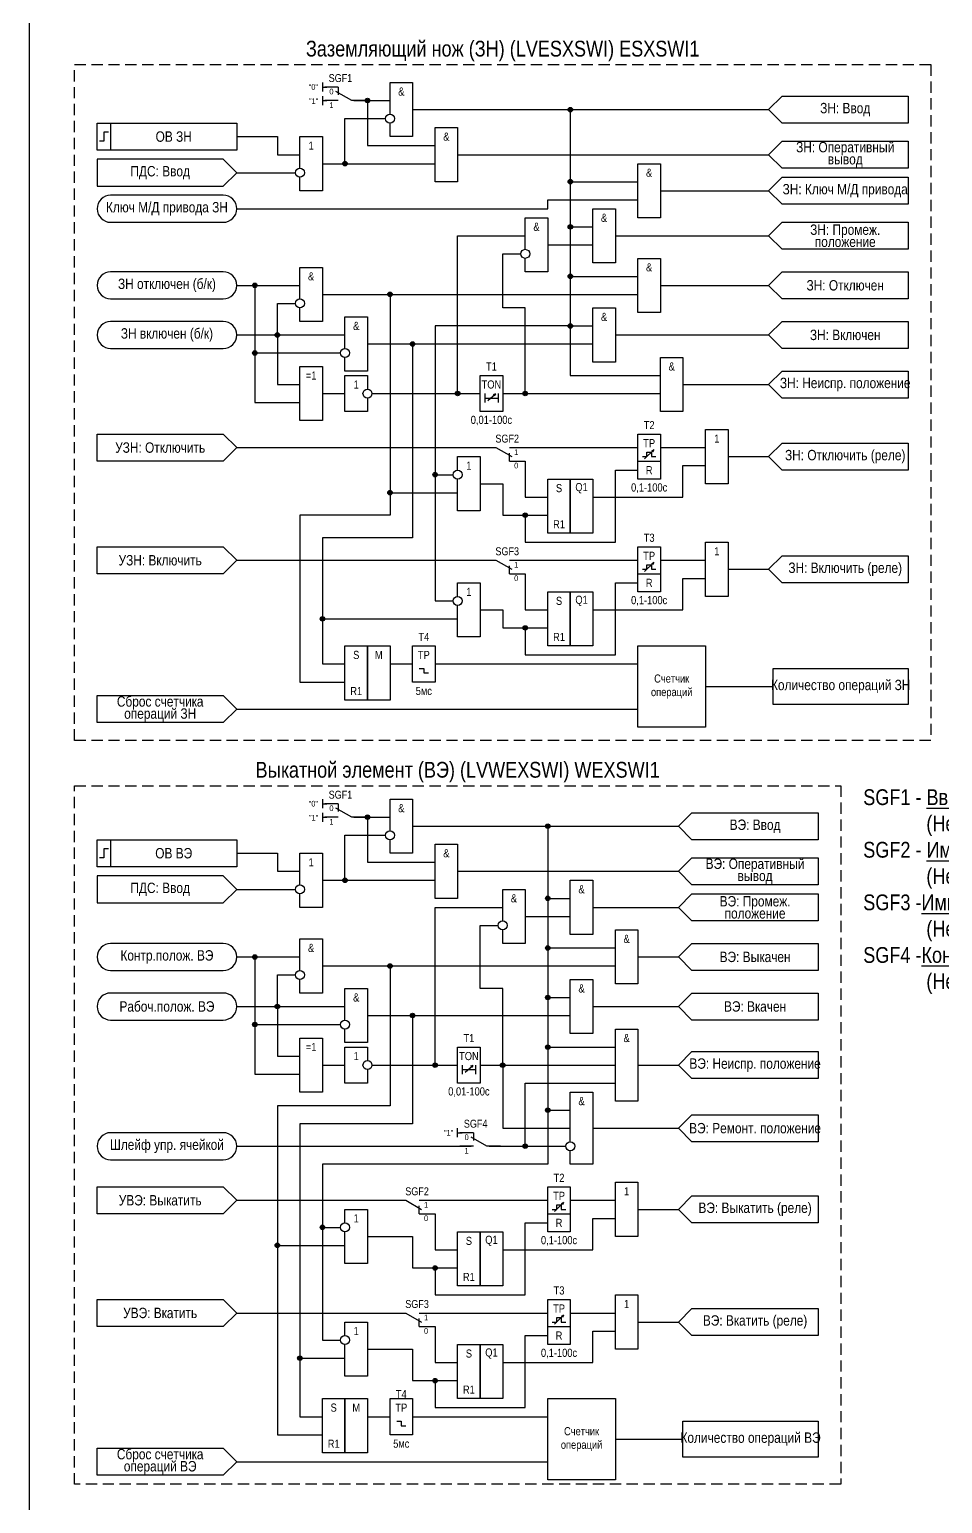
# Model space of a CAD drawing. Header units: millimetres. Extents: x -3652 to 418, y -8 to 1224.
# Drawn here: x -1610 to -1407.4, y 530.7 to 857.8 of the extents above; entities that cross this region are included whole.
import ezdxf
from ezdxf.enums import TextEntityAlignment as Align

# ---------------------------------------------------------------- set-up
doc = ezdxf.new("R2010")
doc.units = ezdxf.units.MM
doc.linetypes.add('штриховая2', pattern=[0.375, 0.25, -0.125])
doc.layers.add('TEXT', color=7, linetype='Continuous', lineweight=25)
doc.layers.add('Основная', color=7, linetype='Continuous')
doc.styles.add('2.5_Gost_RD', font='ARIALN.TTF', dxfattribs={"height": 2.5})
doc.styles.add('3.5_Gost_RD', font='ARIALN.TTF', dxfattribs={"height": 3.5})
doc.styles.add('Вывод', font='ARIALN.TTF', dxfattribs={"height": 2.5})
doc.styles.add('Компонент', font='ARIALN.TTF', dxfattribs={"height": 3.5})

# ---------------------------------------------------------------- blocks, each defined once
blk = doc.blocks.new('Точка')
at = {"ltscale": 100}
h = blk.add_hatch(color=256, dxfattribs=at)
h.dxf.hatch_style = 1
edge = h.paths.add_edge_path()
edge.add_arc((0, 0), 0.5, 0, 360)
blk.add_circle((0, 0), 0.5, dxfattribs=at)
blk = doc.blocks.new('*U78')
at = {"layer": 'Основная', "color": 0}
blk.add_line((0, 0), (7, 4), dxfattribs=at)
at = {"layer": 'Основная', "ltscale": 0.35}
blk.add_line((6, 6), (6, 2.5), dxfattribs=at)
blk = doc.blocks.new('*U80')
at = {"layer": 'Основная', "color": 0}
for p, q in [((-3, 6), (-9, 6)), ((-3, 0), (-9, 0)), ((9, 0), (3, 0))]:
    blk.add_line(p, q, dxfattribs=at)
at = {"layer": 'Основная', "ltscale": 0.25, "xscale": -1}
blk.add_blockref('*U78', (3, 0), dxfattribs=at)
at = {"layer": 'Основная'}
for tag, height, style, p in [('В1', 2.5, 'Вывод', (-14, 6)), ('ОУ', 3.5, 'Компонент', (-2, 10)), ('В2', 2.5, 'Вывод', (-6, 4)), ('В3', 2.5, 'Вывод', (-6, -2))]:
    blk.add_attdef(tag, text='', height=height, dxfattribs=dict(at, style=style)).set_placement(p, align=Align.MIDDLE_CENTER)
blk = doc.blocks.new('*U90')
at = {"layer": 'Основная', "color": 0}
for p, q in [((-9, 0), (-3, 0)), ((3, 6), (9, 6)), ((3, 0), (9, 0))]:
    blk.add_line(p, q, dxfattribs=at)
at = {"layer": 'Основная', "ltscale": 0.25}
blk.add_blockref('*U78', (-3, 0), dxfattribs=at)
at = {"layer": 'Основная'}
for tag, height, style, p in [('В2', 2.5, 'Вывод', (6, 8)), ('В1', 2.5, 'Вывод', (14, 6)), ('В3', 2.5, 'Вывод', (6, 2)), ('ОУ', 3.5, 'Компонент', (2, -4))]:
    blk.add_attdef(tag, text='', height=height, dxfattribs=dict(at, style=style)).set_placement(p, align=Align.MIDDLE_CENTER)

msp = doc.modelspace()

# ---------------------------------------------------------------- linework, layer by layer
at = {"ltscale": 100}
for p, q in [((-1545, 846), (-1545, 844)), ((-1545, 845), (-1544, 845)), ((-1545, 843), (-1545, 841)), ((-1545, 842), (-1544, 842)), ((-1505, 777), (-1505, 777)), ((-1473.5, 762.5), (-1471.5, 764.5)), ((-1471.5, 764.5), (-1472.01, 764.25)), ((-1471.5, 764.5), (-1471.74, 764.02)), ((-1473.5, 737.5), (-1471.5, 739.5)), ((-1471.5, 739.5), (-1472.01, 739.25)), ((-1471.5, 739.5), (-1471.74, 739.02)), ((-1545, 687), (-1545, 685)), ((-1545, 686), (-1544, 686)), ((-1545, 684), (-1545, 682)), ((-1545, 683), (-1544, 683)), ((-1520, 673), (-1520, 673)), ((-1510, 628), (-1510, 628)), ((-1515, 612), (-1515, 614)), ((-1515, 613), (-1514, 613)), ((-1493.5, 595.5), (-1491.5, 597.5)), ((-1491.5, 597.5), (-1492.01, 597.25)), ((-1491.5, 597.5), (-1491.74, 597.02)), ((-1493.5, 570.5), (-1491.5, 572.5)), ((-1491.5, 572.5), (-1492.01, 572.25)), ((-1491.5, 572.5), (-1491.74, 572.02))]:
    msp.add_line(p, q, dxfattribs=at)
at = {"color": 7, "ltscale": 100}
for p, q in [((-1508.3, 775.46), (-1506.63, 776.95)), ((-1506.63, 776.95), (-1507.15, 776.73)), ((-1506.63, 776.95), (-1506.89, 776.48)), ((-1513.3, 626.46), (-1511.63, 627.95)), ((-1511.63, 627.95), (-1512.15, 627.73)), ((-1511.63, 627.95), (-1511.89, 627.48))]:
    msp.add_line(p, q, dxfattribs=at)
at = {"color": 6, "ltscale": 100}
for p, q in [((-1522.5, 715), (-1521.5, 715)), ((-1527.5, 548), (-1526.5, 548))]:
    msp.add_line(p, q, dxfattribs=at)
at = {"color": 2, "ltscale": 100}
msp.add_lwpolyline([(-1610, 1085), (-1260, 1085), (-1260, 0), (-1610, 0)], close=True, dxfattribs=at)
at = {"linetype": 'штриховая2', "ltscale": 10}
for points in [[(-1410, 700), (-1600, 700), (-1600, 850), (-1410, 850)], [(-1430, 535), (-1600, 535), (-1600, 690), (-1430, 690)]]:
    msp.add_lwpolyline(points, close=True, dxfattribs=at)
at = {"ltscale": 100}
for points in [[(-1530, 839), (-1530, 846), (-1525, 846), (-1525, 834), (-1530, 834), (-1530, 837)], [(-1538, 842), (-1530, 842)], [(-1538, 842), (-1535, 842), (-1535, 832), (-1520, 832)], [(-1446, 840), (-1443, 843), (-1415, 843), (-1415, 837), (-1443, 837), (-1446, 840)], [(-1545, 828), (-1540, 828), (-1540, 838), (-1531, 838)], [(-1525, 840), (-1446, 840)], [(-1525, 840), (-1490, 840), (-1490, 814), (-1485, 814)], [(-1525, 840), (-1490, 840), (-1490, 803), (-1475, 803)], [(-1525, 840), (-1490, 840), (-1490, 792), (-1485, 792)], [(-1525, 840), (-1490, 840), (-1490, 781), (-1470, 781)], [(-1525, 840), (-1490, 840), (-1490, 792), (-1520, 792), (-1520, 731), (-1516, 731)], [(-1525, 840), (-1490, 840), (-1490, 792), (-1520, 792), (-1520, 759), (-1516, 759)], [(-1525, 840), (-1490, 840), (-1490, 824), (-1475, 824)], [(-1564, 834), (-1555, 834), (-1555, 830), (-1550, 830)], [(-1550, 827), (-1550, 834), (-1545, 834), (-1545, 822), (-1550, 822), (-1550, 825)], [(-1446, 830), (-1443, 833), (-1415, 833), (-1415, 827), (-1443, 827), (-1446, 830)], [(-1545, 828), (-1520, 828)], [(-1515, 830), (-1446, 830)], [(-1564, 826), (-1551, 826)], [(-1446, 822), (-1443, 825), (-1415, 825), (-1415, 819), (-1443, 819), (-1446, 822)], [(-1470, 822), (-1446, 822)], [(-1564, 818), (-1495, 818), (-1495, 820), (-1475, 820)], [(-1500, 809), (-1500, 816), (-1495, 816), (-1495, 804), (-1500, 804), (-1500, 807)], [(-1446, 812), (-1443, 815), (-1415, 815), (-1415, 809), (-1443, 809), (-1446, 812)], [(-1534, 777), (-1515, 777), (-1515, 812), (-1500, 812)], [(-1480, 812), (-1446, 812)], [(-1505, 777), (-1500, 777), (-1500, 796), (-1505, 796), (-1505, 808), (-1501, 808)], [(-1495, 810), (-1485, 810)], [(-1550, 798), (-1550, 805), (-1545, 805), (-1545, 793), (-1550, 793), (-1550, 796)], [(-1446, 801), (-1443, 804), (-1415, 804), (-1415, 798), (-1443, 798), (-1446, 801)], [(-1564, 801), (-1550, 801)], [(-1564, 801), (-1560, 801), (-1560, 786), (-1541, 786)], [(-1564, 801), (-1560, 801), (-1560, 775), (-1550, 775)], [(-1545, 799), (-1475, 799)], [(-1545, 799), (-1530, 799), (-1530, 755), (-1515, 755), (-1515, 755)], [(-1470, 801), (-1446, 801)], [(-1564, 790), (-1555, 790), (-1555, 797), (-1551, 797)], [(-1540, 787), (-1540, 794), (-1535, 794), (-1535, 782), (-1540, 782), (-1540, 785)], [(-1446, 790), (-1443, 793), (-1415, 793), (-1415, 787), (-1443, 787), (-1446, 790)], [(-1564, 790), (-1540, 790)], [(-1564, 790), (-1555, 790), (-1555, 779), (-1550, 779)], [(-1480, 790), (-1446, 790)], [(-1535, 788), (-1525, 788), (-1525, 745), (-1545, 745), (-1545, 727), (-1515, 727)], [(-1535, 788), (-1485, 788)], [(-1446, 779), (-1443, 782), (-1415, 782), (-1415, 776), (-1443, 776), (-1446, 779)], [(-1535, 776), (-1535, 773), (-1540, 773), (-1540, 781), (-1535, 781), (-1535, 778)], [(-1465, 779), (-1446, 779)], [(-1545, 777), (-1540, 777)], [(-1534, 777), (-1510, 777)], [(-1509, 777), (-1509, 775)], [(-1509, 776), (-1506, 776)], [(-1506, 777), (-1506, 775)], [(-1505, 777), (-1470, 777)], [(-1446, 763), (-1443, 766), (-1415, 766), (-1415, 760), (-1443, 760), (-1446, 763)], [(-1564, 765), (-1507, 765)], [(-1515, 760), (-1515, 763), (-1510, 763), (-1510, 751), (-1515, 751), (-1515, 758)], [(-1503, 765), (-1475, 765)], [(-1474, 763), (-1473, 763), (-1473, 764), (-1472, 764), (-1472, 763), (-1471, 763)], [(-1470, 765), (-1460, 765)], [(-1455, 763), (-1446, 763)], [(-1510, 757), (-1505, 757), (-1505, 750), (-1500, 750), (-1500, 744), (-1480, 744), (-1480, 760), (-1475, 760)], [(-1503, 762), (-1500, 762), (-1500, 754), (-1495, 754)], [(-1485, 754), (-1465, 754), (-1465, 761), (-1460, 761)], [(-1510, 757), (-1505, 757), (-1505, 750), (-1495, 750)], [(-1564, 740), (-1507, 740)], [(-1503, 740), (-1475, 740)], [(-1470, 740), (-1460, 740)], [(-1446, 738), (-1443, 741), (-1415, 741), (-1415, 735), (-1443, 735), (-1446, 738)], [(-1503, 737), (-1500, 737), (-1500, 729), (-1495, 729)], [(-1485, 729), (-1465, 729), (-1465, 736), (-1460, 736)], [(-1474, 738), (-1473, 738), (-1473, 739), (-1472, 739), (-1472, 738), (-1471, 738)], [(-1455, 738), (-1446, 738)], [(-1515, 732), (-1515, 735), (-1510, 735), (-1510, 723), (-1515, 723), (-1515, 730)], [(-1510, 729), (-1505, 729), (-1505, 725), (-1500, 725), (-1500, 719), (-1480, 719), (-1480, 735), (-1475, 735)], [(-1510, 729), (-1505, 729), (-1505, 725), (-1495, 725)], [(-1530, 680), (-1530, 687), (-1525, 687), (-1525, 675), (-1530, 675), (-1530, 678)], [(-1466, 681), (-1463, 684), (-1435, 684), (-1435, 678), (-1463, 678), (-1466, 681)], [(-1525, 681), (-1495, 681), (-1495, 606), (-1545, 606), (-1545, 592), (-1541, 592)], [(-1525, 681), (-1495, 681), (-1495, 606), (-1545, 606), (-1545, 567), (-1541, 567)], [(-1538, 683), (-1530, 683)], [(-1538, 683), (-1535, 683), (-1535, 673), (-1520, 673)], [(-1525, 681), (-1466, 681)], [(-1525, 681), (-1495, 681), (-1495, 665), (-1490, 665)], [(-1525, 681), (-1495, 681), (-1495, 654), (-1480, 654)], [(-1525, 681), (-1495, 681), (-1495, 643), (-1490, 643)], [(-1525, 681), (-1495, 681), (-1495, 632), (-1480, 632)], [(-1525, 681), (-1495, 681), (-1495, 618), (-1490, 618)], [(-1545, 669), (-1540, 669), (-1540, 679), (-1531, 679)], [(-1564, 675), (-1555, 675), (-1555, 671), (-1550, 671)], [(-1550, 668), (-1550, 675), (-1545, 675), (-1545, 663), (-1550, 663), (-1550, 666)], [(-1466, 671), (-1463, 674), (-1435, 674), (-1435, 668), (-1463, 668), (-1466, 671)], [(-1515, 671), (-1466, 671)], [(-1545, 669), (-1520, 669)], [(-1564, 667), (-1551, 667)], [(-1505, 660), (-1505, 667), (-1500, 667), (-1500, 655), (-1505, 655), (-1505, 658)], [(-1466, 663), (-1463, 666), (-1435, 666), (-1435, 660), (-1463, 660), (-1466, 663)], [(-1534, 628), (-1520, 628), (-1520, 663), (-1505, 663)], [(-1500, 661), (-1490, 661)], [(-1485, 663), (-1466, 663)], [(-1510, 628), (-1505, 628), (-1505, 645), (-1510, 645), (-1510, 659), (-1506, 659)], [(-1550, 649), (-1550, 656), (-1545, 656), (-1545, 644), (-1550, 644), (-1550, 647)], [(-1466, 652), (-1463, 655), (-1435, 655), (-1435, 649), (-1463, 649), (-1466, 652)], [(-1564, 652), (-1550, 652)], [(-1564, 652), (-1560, 652), (-1560, 637), (-1541, 637)], [(-1564, 652), (-1560, 652), (-1560, 626), (-1550, 626)], [(-1475, 652), (-1466, 652)], [(-1564, 641), (-1555, 641), (-1555, 648), (-1551, 648)], [(-1545, 650), (-1530, 650), (-1530, 619), (-1555, 619), (-1555, 588), (-1540, 588), (-1540, 588)], [(-1545, 650), (-1480, 650)], [(-1540, 638), (-1540, 645), (-1535, 645), (-1535, 633), (-1540, 633), (-1540, 636)], [(-1466, 641), (-1463, 644), (-1435, 644), (-1435, 638), (-1463, 638), (-1466, 641)], [(-1564, 641), (-1540, 641)], [(-1564, 641), (-1555, 641), (-1555, 630), (-1550, 630)], [(-1535, 639), (-1525, 639), (-1525, 615), (-1550, 615), (-1550, 563), (-1540, 563)], [(-1535, 639), (-1490, 639)], [(-1485, 641), (-1466, 641)], [(-1480, 623), (-1480, 636), (-1475, 636), (-1475, 620), (-1480, 620), (-1480, 623)], [(-1535, 627), (-1535, 624), (-1540, 624), (-1540, 632), (-1535, 632), (-1535, 629)], [(-1545, 628), (-1540, 628)], [(-1534, 628), (-1515, 628)], [(-1514, 628), (-1514, 626)], [(-1511, 628), (-1511, 626)], [(-1510, 628), (-1480, 628)], [(-1510, 628), (-1505, 628), (-1505, 614), (-1490, 614)], [(-1475, 628), (-1466, 628)], [(-1466, 628), (-1463, 631), (-1435, 631), (-1435, 625), (-1463, 625), (-1466, 628)], [(-1514, 627), (-1511, 627)], [(-1508, 610), (-1500, 610), (-1500, 624), (-1480, 624)], [(-1490, 611), (-1490, 622), (-1485, 622), (-1485, 606), (-1490, 606), (-1490, 609)], [(-1466, 614), (-1463, 617), (-1435, 617), (-1435, 611), (-1463, 611), (-1466, 614)], [(-1485, 614), (-1466, 614)], [(-1564, 610), (-1512, 610)], [(-1508, 610), (-1491, 610)], [(-1466, 596), (-1463, 599), (-1435, 599), (-1435, 593), (-1463, 593), (-1466, 596)], [(-1564, 598), (-1527, 598)], [(-1540, 593), (-1540, 596), (-1535, 596), (-1535, 584), (-1540, 584), (-1540, 591)], [(-1523, 598), (-1495, 598)], [(-1494, 596), (-1493, 596), (-1493, 597), (-1492, 597), (-1492, 596), (-1491, 596)], [(-1490, 598), (-1480, 598)], [(-1475, 596), (-1466, 596)], [(-1535, 590), (-1525, 590), (-1525, 583), (-1520, 583), (-1520, 577), (-1500, 577), (-1500, 593), (-1495, 593)], [(-1523, 595), (-1520, 595), (-1520, 587), (-1515, 587)], [(-1505, 587), (-1485, 587), (-1485, 594), (-1480, 594)], [(-1535, 590), (-1525, 590), (-1525, 583), (-1515, 583)], [(-1564, 573), (-1527, 573)], [(-1523, 573), (-1495, 573)], [(-1490, 573), (-1480, 573)], [(-1466, 571), (-1463, 574), (-1435, 574), (-1435, 568), (-1463, 568), (-1466, 571)], [(-1540, 568), (-1540, 571), (-1535, 571), (-1535, 559), (-1540, 559), (-1540, 566)], [(-1523, 570), (-1520, 570), (-1520, 562), (-1515, 562)], [(-1494, 571), (-1493, 571), (-1493, 572), (-1492, 572), (-1492, 571), (-1491, 571)], [(-1475, 571), (-1466, 571)], [(-1535, 565), (-1525, 565), (-1525, 558), (-1520, 558), (-1520, 552), (-1500, 552), (-1500, 568), (-1495, 568)], [(-1505, 562), (-1485, 562), (-1485, 569), (-1480, 569)], [(-1535, 565), (-1525, 565), (-1525, 558), (-1515, 558)]]:
    msp.add_lwpolyline(points, dxfattribs=at)
for points in [[(-1595, 837), (-1592, 837), (-1592, 831), (-1595, 831)], [(-1595, 837), (-1564, 837), (-1564, 831), (-1595, 831)], [(-1520, 836), (-1515, 836), (-1515, 824), (-1520, 824)], [(-1595, 829), (-1595, 823), (-1567, 823), (-1564, 826), (-1567, 829)], [(-1475, 828), (-1470, 828), (-1470, 816), (-1475, 816)], [(-1485, 818), (-1480, 818), (-1480, 806), (-1485, 806)], [(-1475, 807), (-1470, 807), (-1470, 795), (-1475, 795)], [(-1485, 796), (-1480, 796), (-1480, 784), (-1485, 784)], [(-1470, 785), (-1465, 785), (-1465, 773), (-1470, 773)], [(-1550, 783), (-1545, 783), (-1545, 771), (-1550, 771)], [(-1510, 781), (-1505, 781), (-1505, 773), (-1510, 773)], [(-1460, 769), (-1455, 769), (-1455, 757), (-1460, 757)], [(-1595, 768), (-1567, 768), (-1564, 765), (-1567, 762), (-1595, 762)], [(-1475, 768), (-1470, 768), (-1470, 758), (-1475, 758)], [(-1475, 762), (-1470, 762), (-1470, 758), (-1475, 758)], [(-1495, 758), (-1490, 758), (-1490, 746), (-1495, 746)], [(-1490, 758), (-1485, 758), (-1485, 746), (-1490, 746)], [(-1595, 743), (-1567, 743), (-1564, 740), (-1567, 737), (-1595, 737)], [(-1475, 743), (-1470, 743), (-1470, 733), (-1475, 733)], [(-1460, 744), (-1455, 744), (-1455, 732), (-1460, 732)], [(-1475, 737), (-1470, 737), (-1470, 733), (-1475, 733)], [(-1495, 733), (-1490, 733), (-1490, 721), (-1495, 721)], [(-1490, 733), (-1485, 733), (-1485, 721), (-1490, 721)], [(-1595, 678), (-1592, 678), (-1592, 672), (-1595, 672)], [(-1595, 678), (-1564, 678), (-1564, 672), (-1595, 672)], [(-1520, 677), (-1515, 677), (-1515, 665), (-1520, 665)], [(-1595, 670), (-1595, 664), (-1567, 664), (-1564, 667), (-1567, 670)], [(-1490, 669), (-1485, 669), (-1485, 657), (-1490, 657)], [(-1480, 658), (-1475, 658), (-1475, 646), (-1480, 646)], [(-1490, 647), (-1485, 647), (-1485, 635), (-1490, 635)], [(-1550, 634), (-1545, 634), (-1545, 622), (-1550, 622)], [(-1515, 632), (-1510, 632), (-1510, 624), (-1515, 624)], [(-1480, 602), (-1475, 602), (-1475, 590), (-1480, 590)], [(-1595, 601), (-1567, 601), (-1564, 598), (-1567, 595), (-1595, 595)], [(-1495, 601), (-1490, 601), (-1490, 591), (-1495, 591)], [(-1495, 595), (-1490, 595), (-1490, 591), (-1495, 591)], [(-1515, 591), (-1510, 591), (-1510, 579), (-1515, 579)], [(-1510, 591), (-1505, 591), (-1505, 579), (-1510, 579)], [(-1595, 576), (-1567, 576), (-1564, 573), (-1567, 570), (-1595, 570)], [(-1495, 576), (-1490, 576), (-1490, 566), (-1495, 566)], [(-1480, 577), (-1475, 577), (-1475, 565), (-1480, 565)], [(-1495, 570), (-1490, 570), (-1490, 566), (-1495, 566)], [(-1515, 566), (-1510, 566), (-1510, 554), (-1515, 554)], [(-1510, 566), (-1505, 566), (-1505, 554), (-1510, 554)]]:
    msp.add_lwpolyline(points, close=True, dxfattribs=at)
at = {"lineweight": 30, "ltscale": 100}
for points in [[(-1592.5, 835), (-1593.5, 835), (-1593.5, 833), (-1594.5, 833)], [(-1592.5, 676), (-1593.5, 676), (-1593.5, 674), (-1594.5, 674)]]:
    msp.add_lwpolyline(points, dxfattribs=at)
at = {"ltscale": 100}
for points in [[(-1592, 815), (-1567, 815, 1), (-1567, 821), (-1592, 821, 1)], [(-1592, 798), (-1567, 798, 1), (-1567, 804), (-1592, 804, 1)], [(-1592, 787), (-1567, 787, 1), (-1567, 793), (-1592, 793, 1)], [(-1592, 649), (-1567, 649, 1), (-1567, 655), (-1592, 655, 1)], [(-1592, 638), (-1567, 638, 1), (-1567, 644), (-1592, 644, 1)], [(-1592, 607), (-1567, 607, 1), (-1567, 613), (-1592, 613, 1)]]:
    msp.add_lwpolyline(points, format="xyb", close=True, dxfattribs=at)
at = {"color": 6, "ltscale": 100}
for points in [[(-1545, 799), (-1530, 799), (-1530, 750), (-1550, 750), (-1550, 713), (-1540, 713)], [(-1535, 788), (-1525, 788), (-1525, 745), (-1545, 745), (-1545, 717), (-1540, 717)], [(-1530, 717), (-1525, 717)], [(-1520, 717), (-1475, 717)], [(-1523.5, 716), (-1522.5, 716)], [(-1522.5, 716), (-1522.5, 715)], [(-1460, 712), (-1445, 712)], [(-1564, 707), (-1475, 707)], [(-1545, 650), (-1530, 650), (-1530, 619), (-1555, 619), (-1555, 546), (-1545, 546)], [(-1535, 639), (-1525, 639), (-1525, 615), (-1550, 615), (-1550, 550), (-1545, 550)], [(-1535, 550), (-1530, 550)], [(-1525, 550), (-1495, 550)], [(-1528.5, 549), (-1527.5, 549)], [(-1527.5, 549), (-1527.5, 548)], [(-1480, 545), (-1465, 545)], [(-1564, 540), (-1495, 540)]]:
    msp.add_lwpolyline(points, dxfattribs=at)
for points in [[(-1540, 721), (-1535, 721), (-1535, 709), (-1540, 709)], [(-1535, 721), (-1530, 721), (-1530, 709), (-1535, 709)], [(-1525, 721), (-1520, 721), (-1520, 713), (-1525, 713)], [(-1475, 721), (-1460, 721), (-1460, 703), (-1475, 703)], [(-1445, 716), (-1415, 716), (-1415, 708), (-1445, 708)], [(-1595, 710), (-1567, 710), (-1564, 707), (-1567, 704), (-1595, 704)], [(-1545, 554), (-1540, 554), (-1540, 542), (-1545, 542)], [(-1540, 554), (-1535, 554), (-1535, 542), (-1540, 542)], [(-1530, 554), (-1525, 554), (-1525, 546), (-1530, 546)], [(-1495, 554), (-1480, 554), (-1480, 536), (-1495, 536)], [(-1465, 549), (-1435, 549), (-1435, 541), (-1465, 541)], [(-1595, 543), (-1567, 543), (-1564, 540), (-1567, 537), (-1595, 537)]]:
    msp.add_lwpolyline(points, close=True, dxfattribs=at)
for centre in [(-1530, 838), (-1535, 777), (-1530, 679), (-1535, 628), (-1490, 610)]:
    msp.add_circle(centre, 1)
at = {"ltscale": 100}
for centre in [(-1550, 826), (-1500, 808), (-1550, 797), (-1540, 786), (-1515, 759), (-1515, 731), (-1550, 667), (-1505, 659), (-1550, 648), (-1540, 637), (-1540, 592), (-1540, 567)]:
    msp.add_circle(centre, 1, dxfattribs=at)

# ---------------------------------------------------------------- block references
for p in [(-1535, 842), (-1490, 840), (-1540, 828), (-1490, 824), (-1490, 814), (-1490, 803), (-1490, 792), (-1520, 759), (-1500, 750), (-1500, 725), (-1535, 683), (-1495, 681), (-1540, 669), (-1495, 665), (-1495, 654), (-1495, 643), (-1495, 632), (-1520, 583), (-1520, 558)]:
    msp.add_blockref('Точка', p, dxfattribs=at)
at = {"color": 2, "ltscale": 100}
for p in [(-1560, 801), (-1530, 799), (-1555, 790), (-1525, 788), (-1560, 786), (-1515, 777), (-1500, 777), (-1530, 755), (-1545, 727), (-1560, 652), (-1530, 650), (-1555, 641), (-1525, 639), (-1560, 637), (-1520, 628), (-1505, 628), (-1495, 618), (-1500, 610), (-1545, 592), (-1555, 588), (-1550, 563)]:
    msp.add_blockref('Точка', p, dxfattribs=at)
at = {"layer": 'Основная', "ltscale": 0.25, "xscale": 0.5, "yscale": 0.5, "zscale": 0.5}
for p, values in [((-1540, 842), {'ОУ': 'SGF1', 'В1': '"0"', 'В2': '0', 'В3': '1'}), ((-1540, 683), {'ОУ': 'SGF1', 'В1': '"0"', 'В2': '0', 'В3': '1'}), ((-1510, 610), {'ОУ': 'SGF4', 'В1': '"1"', 'В2': '0', 'В3': '1'})]:
    msp.add_blockref('*U80', p, dxfattribs=at).add_auto_attribs(values)
at = {"layer": 'Основная', "ltscale": 0.25}
ref = msp.add_blockref('*U90', (-1505, 765), dxfattribs=dict(at, xscale=-0.5, yscale=0.5, zscale=0.5, rotation=180))
ref.add_attrib('ОУ', 'SGF2', dxfattribs={"height": 1.75, "style": 'Компонент'}).set_placement((-1504, 767), align=Align.MIDDLE_CENTER)
ref.add_attrib('В2', '0', dxfattribs={"height": 1.25, "style": 'Вывод'}).set_placement((-1502, 761.02), align=Align.MIDDLE_CENTER)
ref.add_attrib('В3', '1', dxfattribs={"height": 1.25, "style": 'Вывод'}).set_placement((-1502, 763.99), align=Align.MIDDLE_CENTER)
ref = msp.add_blockref('*U90', (-1505, 740), dxfattribs=dict(at, xscale=-0.5, yscale=0.5, zscale=0.5, rotation=180))
ref.add_attrib('ОУ', 'SGF3', dxfattribs={"height": 1.75, "style": 'Компонент'}).set_placement((-1504, 742), align=Align.MIDDLE_CENTER)
ref.add_attrib('В2', '0', dxfattribs={"height": 1.25, "style": 'Вывод'}).set_placement((-1502, 736.02), align=Align.MIDDLE_CENTER)
ref.add_attrib('В3', '1', dxfattribs={"height": 1.25, "style": 'Вывод'}).set_placement((-1502, 738.99), align=Align.MIDDLE_CENTER)
ref = msp.add_blockref('*U90', (-1525, 598), dxfattribs=dict(at, xscale=-0.5, yscale=0.5, zscale=0.5, rotation=180))
ref.add_attrib('ОУ', 'SGF2', dxfattribs={"height": 1.75, "style": 'Компонент'}).set_placement((-1524, 600), align=Align.MIDDLE_CENTER)
ref.add_attrib('В2', '0', dxfattribs={"height": 1.25, "style": 'Вывод'}).set_placement((-1522, 594.02), align=Align.MIDDLE_CENTER)
ref.add_attrib('В3', '1', dxfattribs={"height": 1.25, "style": 'Вывод'}).set_placement((-1522, 596.99), align=Align.MIDDLE_CENTER)
ref = msp.add_blockref('*U90', (-1525, 573), dxfattribs=dict(at, xscale=-0.5, yscale=0.5, zscale=0.5, rotation=180))
ref.add_attrib('ОУ', 'SGF3', dxfattribs={"height": 1.75, "style": 'Компонент'}).set_placement((-1524, 575), align=Align.MIDDLE_CENTER)
ref.add_attrib('В2', '0', dxfattribs={"height": 1.25, "style": 'Вывод'}).set_placement((-1522, 569.02), align=Align.MIDDLE_CENTER)
ref.add_attrib('В3', '1', dxfattribs={"height": 1.25, "style": 'Вывод'}).set_placement((-1522, 571.99), align=Align.MIDDLE_CENTER)

# ---------------------------------------------------------------- texts
at = {"color": 30, "ltscale": 100, "char_height": 3.5, "attachment_point": 5, "style": '3.5_Gost_RD'}
for s, insert, width in [('Заземляющий нож (ЗН) (LVESXSWI) {\\C6;ESXSWI1}', (-1505, 853), 190), ('Выкатной элемент (ВЭ) (LVWEXSWI) {\\C6;WEXSWI1}', (-1515, 693), 170), ('\\pxql;SGF1 - {\\LВвод_функции} - Ввод функции в работу \\P^I(Не предусмотрено/ Предусмотренно)\\PSGF2 - {\\LИмп_реж_вкл} - Импульсный режим команды "ВЭ: Выкатить (реле)" \\P^I(Не предусмотрено/ Предусмотренно)\\PSGF3 -{\\LИмп_реж_откл} - Импульсный режим команды "ВЭ: Вкатить (реле)" \\P^I(Не предусмотрено/ Предусмотренно)\\PSGF4 -{\\LКонтр_рем_полож} - Контроль ремонтного положения \\P^I(Не предусмотрено/ Предусмотренно)', (-1347.5, 666.5), 155)]:
    msp.add_mtext(s, dxfattribs=dict(at, insert=insert, width=width))
at = {"ltscale": 100}
for s, insert, char_height, width, attachment_point, style in [('&', (-1527.5, 844), 1.8, 5, 5, '2.5_Gost_RD'), ('"1"', (-1548, 842.5), 1.25, 2, 1, '3.5_Gost_RD'), ('\\pxsm0.7;ЗН: Ввод', (-1429, 840), 2.3, 28, 5, '2.5_Gost_RD'), ('&', (-1517.5, 834), 1.8, 5, 5, '2.5_Gost_RD'), ('1', (-1547.5, 832), 1.8, 5, 5, '2.5_Gost_RD'), ('\\pxsm0.7;ЗН: Оперативный вывод', (-1429, 830), 2.3, 28, 5, '2.5_Gost_RD'), ('&', (-1472.5, 826), 1.8, 5, 5, '2.5_Gost_RD'), ('&', (-1497.5, 814), 1.8, 5, 5, '2.5_Gost_RD'), ('&', (-1482.5, 816), 1.8, 5, 5, '2.5_Gost_RD'), ('\\pxsm0.7;ЗН: Промеж. положение', (-1429, 812), 2.3, 28, 5, '2.5_Gost_RD'), ('&', (-1472.5, 805), 1.8, 5, 5, '2.5_Gost_RD'), ('ЗН отключен (б/к)', (-1579.5, 801), 2.3, 31, 5, '2.5_Gost_RD'), ('&', (-1547.5, 803), 1.8, 5, 5, '2.5_Gost_RD'), ('\\pxsm0.7;ЗН: Отключен', (-1429, 801), 2.3, 28, 5, '2.5_Gost_RD'), ('&', (-1482.5, 794), 1.8, 5, 5, '2.5_Gost_RD'), ('ЗН включен (б/к)', (-1579.5, 790), 2.3, 31, 5, '2.5_Gost_RD'), ('&', (-1537.5, 792), 1.8, 5, 5, '2.5_Gost_RD'), ('\\pxsm0.7;ЗН: Включен', (-1429, 790), 2.3, 28, 5, '2.5_Gost_RD'), ('=1', (-1547.5, 781), 1.8, 5, 5, '2.5_Gost_RD'), ('T1', (-1507.5, 783), 1.8, 5, 5, '2.5_Gost_RD'), ('&', (-1467.5, 783), 1.8, 5, 5, '2.5_Gost_RD'), ('1', (-1537.5, 779), 1.8, 5, 5, '2.5_Gost_RD'), ('TON', (-1507.5, 779), 1.8, 5, 5, '2.5_Gost_RD'), ('\\pxsm0.7;ЗН: Неиспр. положение', (-1429, 779), 2.3, 28, 5, '2.5_Gost_RD'), ('0,01-100с', (-1507.5, 771), 1.8, 5, 5, '2.5_Gost_RD'), ('T2', (-1472.5, 770), 1.8, 5, 5, '2.5_Gost_RD'), ('\\pxsm0.7;УЗН: Отключить', (-1581, 765), 2.3, 28, 5, '2.5_Gost_RD'), ('TP', (-1472.5, 766), 1.8, 5, 5, '2.5_Gost_RD'), ('1', (-1457.5, 767), 1.8, 5, 5, '2.5_Gost_RD'), ('\\pxsm0.7;ЗН: Отключить (реле)', (-1429, 763), 2.3, 28, 5, '2.5_Gost_RD'), ('1', (-1512.5, 761), 1.8, 5, 5, '2.5_Gost_RD'), ('R', (-1472.5, 760), 1.8, 5, 5, '2.5_Gost_RD'), ('S', (-1492.5, 756), 1.8, 5, 5, '2.5_Gost_RD'), ('Q1', (-1487.5, 756), 1.8, 5, 5, '2.5_Gost_RD'), ('0,1-100с', (-1472.5, 756), 1.8, 5, 5, '2.5_Gost_RD'), ('R1', (-1492.5, 748), 1.8, 5, 5, '2.5_Gost_RD'), ('T3', (-1472.5, 745), 1.8, 5, 5, '2.5_Gost_RD'), ('1', (-1457.5, 742), 1.8, 5, 5, '2.5_Gost_RD'), ('\\pxsm0.7;УЗН: Включить', (-1581, 740), 2.3, 28, 5, '2.5_Gost_RD'), ('TP', (-1472.5, 741), 1.8, 5, 5, '2.5_Gost_RD'), ('\\pxsm0.7;ЗН: Включить (реле)', (-1429, 738), 2.3, 28, 5, '2.5_Gost_RD'), ('R', (-1472.5, 735), 1.8, 5, 5, '2.5_Gost_RD'), ('1', (-1512.5, 733), 1.8, 5, 5, '2.5_Gost_RD'), ('S', (-1492.5, 731), 1.8, 5, 5, '2.5_Gost_RD'), ('Q1', (-1487.5, 731), 1.8, 5, 5, '2.5_Gost_RD'), ('0,1-100с', (-1472.5, 731), 1.8, 5, 5, '2.5_Gost_RD'), ('R1', (-1492.5, 723), 1.8, 5, 5, '2.5_Gost_RD'), ('&', (-1527.5, 685), 1.8, 5, 5, '2.5_Gost_RD'), ('"1"', (-1548, 683.5), 1.25, 2, 1, '3.5_Gost_RD'), ('\\pxsm0.7;ВЭ: Ввод', (-1449, 681), 2.3, 28, 5, '2.5_Gost_RD'), ('1', (-1547.5, 673), 1.8, 5, 5, '2.5_Gost_RD'), ('&', (-1517.5, 675), 1.8, 5, 5, '2.5_Gost_RD'), ('\\pxsm0.7;ВЭ: Оперативный вывод', (-1449, 671), 2.3, 28, 5, '2.5_Gost_RD'), ('&', (-1487.5, 667), 1.8, 5, 5, '2.5_Gost_RD'), ('&', (-1502.5, 665), 1.8, 5, 5, '2.5_Gost_RD'), ('\\pxsm0.7;ВЭ: Промеж. положение', (-1449, 663), 2.3, 28, 5, '2.5_Gost_RD'), ('&', (-1547.5, 654), 1.8, 5, 5, '2.5_Gost_RD'), ('&', (-1477.5, 656), 1.8, 5, 5, '2.5_Gost_RD'), ('\\pxsm0.7;Контр.полож. ВЭ', (-1579.5, 652), 2.3, 31, 5, '2.5_Gost_RD'), ('\\pxsm0.7;ВЭ: Выкачен', (-1449, 652), 2.3, 28, 5, '2.5_Gost_RD'), ('&', (-1487.5, 645), 1.8, 5, 5, '2.5_Gost_RD'), ('\\pxsm0.7,t8;Рабоч.полож. ВЭ', (-1579.5, 641), 2.3, 31, 5, '2.5_Gost_RD'), ('&', (-1537.5, 643), 1.8, 5, 5, '2.5_Gost_RD'), ('\\pxsm0.7;ВЭ: Вкачен', (-1449, 641), 2.3, 28, 5, '2.5_Gost_RD'), ('T1', (-1512.5, 634), 1.8, 5, 5, '2.5_Gost_RD'), ('&', (-1477.5, 634), 1.8, 5, 5, '2.5_Gost_RD'), ('=1', (-1547.5, 632), 1.8, 5, 5, '2.5_Gost_RD'), ('1', (-1537.5, 630), 1.8, 5, 5, '2.5_Gost_RD'), ('TON', (-1512.5, 630), 1.8, 5, 5, '2.5_Gost_RD'), ('\\pxsm0.7;ВЭ: Неиспр. положение', (-1449, 628), 2.3, 28, 5, '2.5_Gost_RD'), ('0,01-100с', (-1512.5, 622), 1.8, 5, 5, '2.5_Gost_RD'), ('&', (-1487.5, 620), 1.8, 5, 5, '2.5_Gost_RD'), ('\\pxsm0.7;ВЭ: Ремонт. положение', (-1449, 614), 2.3, 28, 5, '2.5_Gost_RD'), ('\\pxsm0.7;Шлейф упр. ячейкой', (-1579.5, 610), 2.3, 31, 5, '2.5_Gost_RD'), ('T2', (-1492.5, 603), 1.8, 5, 5, '2.5_Gost_RD'), ('\\pxsm0.7;УВЭ: Выкатить', (-1581, 598), 2.3, 28, 5, '2.5_Gost_RD'), ('TP', (-1492.5, 599), 1.8, 5, 5, '2.5_Gost_RD'), ('1', (-1477.5, 600), 1.8, 5, 5, '2.5_Gost_RD'), ('\\pxsm0.7;ВЭ: Выкатить (реле)', (-1449, 596), 2.3, 28, 5, '2.5_Gost_RD'), ('1', (-1537.5, 594), 1.8, 5, 5, '2.5_Gost_RD'), ('R', (-1492.5, 593), 1.8, 5, 5, '2.5_Gost_RD'), ('S', (-1512.5, 589), 1.8, 5, 5, '2.5_Gost_RD'), ('Q1', (-1507.5, 589), 1.8, 5, 5, '2.5_Gost_RD'), ('0,1-100с', (-1492.5, 589), 1.8, 5, 5, '2.5_Gost_RD'), ('R1', (-1512.5, 581), 1.8, 5, 5, '2.5_Gost_RD'), ('T3', (-1492.5, 578), 1.8, 5, 5, '2.5_Gost_RD'), ('1', (-1477.5, 575), 1.8, 5, 5, '2.5_Gost_RD'), ('\\pxsm0.7;УВЭ: Вкатить', (-1581, 573), 2.3, 28, 5, '2.5_Gost_RD'), ('TP', (-1492.5, 574), 1.8, 5, 5, '2.5_Gost_RD'), ('\\pxsm0.7;ВЭ: Вкатить (реле)', (-1449, 571), 2.3, 28, 5, '2.5_Gost_RD'), ('1', (-1537.5, 569), 1.8, 5, 5, '2.5_Gost_RD'), ('R', (-1492.5, 568), 1.8, 5, 5, '2.5_Gost_RD'), ('S', (-1512.5, 564), 1.8, 5, 5, '2.5_Gost_RD'), ('Q1', (-1507.5, 564), 1.8, 5, 5, '2.5_Gost_RD'), ('0,1-100с', (-1492.5, 564), 1.8, 5, 5, '2.5_Gost_RD'), ('R1', (-1512.5, 556), 1.8, 5, 5, '2.5_Gost_RD')]:
    msp.add_mtext(s, dxfattribs=dict(at, insert=insert, char_height=char_height, width=width, attachment_point=attachment_point, style=style))
at = {"color": 0, "ltscale": 100, "char_height": 2.3, "width": 28, "attachment_point": 5, "style": '2.5_Gost_RD'}
for s, insert in [('\\pxsm0.7;{\\C256;ОВ ЗН}', (-1578, 834)), ('\\pxsm0.7;{\\C256;ОВ ВЭ}', (-1578, 675))]:
    msp.add_mtext(s, dxfattribs=dict(at, insert=insert))
at = {"color": 6, "ltscale": 100, "attachment_point": 5, "style": '2.5_Gost_RD'}
for s, insert, char_height, width in [('T4', (-1522.5, 723), 1.8, 5), ('S', (-1537.5, 719), 1.8, 5), ('М', (-1532.5, 719), 1.8, 5), ('TP', (-1522.5, 719), 1.8, 5), ('Счетчик^Jопераций', (-1467.5, 712), 1.8, 15), ('Количество операций ЗН', (-1430, 712), 2.3, 30), ('\\pxsm0.7;Сброс счетчика операций ЗН', (-1581, 707), 2.3, 28), ('R1', (-1537.5, 711), 1.8, 5), ('5мс', (-1522.5, 711), 1.8, 5), ('S', (-1542.5, 552), 1.8, 5), ('М', (-1537.5, 552), 1.8, 5), ('TP', (-1527.5, 552), 1.8, 5), ('T4', (-1527.5, 555), 1.8, 5), ('Счетчик^Jопераций', (-1487.5, 545), 1.8, 15), ('Количество операций ВЭ', (-1450, 545), 2.3, 30), ('\\pxsm0.7;Сброс счетчика операций ВЭ', (-1581, 540), 2.3, 28), ('R1', (-1542.5, 544), 1.8, 5), ('5мс', (-1527.5, 544), 1.8, 5)]:
    msp.add_mtext(s, dxfattribs=dict(at, insert=insert, char_height=char_height, width=width))
at = {"layer": 'TEXT', "ltscale": 100, "char_height": 2.3, "width": 28, "attachment_point": 5, "style": '2.5_Gost_RD'}
for insert in [(-1581, 826), (-1581, 667)]:
    msp.add_mtext('\\pxsm0.7;ПДС: Ввод', dxfattribs=dict(at, insert=insert))
at = {"layer": 'TEXT', "color": 30, "ltscale": 100, "insert": (-1429, 822), "char_height": 2.3, "width": 28, "attachment_point": 5, "style": '2.5_Gost_RD'}
msp.add_mtext('{\\C256;ЗН: Ключ М/Д привода}', dxfattribs=at)
at = {"layer": 'TEXT', "color": 3, "ltscale": 100, "insert": (-1579.5, 818), "char_height": 2.3, "width": 31, "attachment_point": 5, "style": '2.5_Gost_RD'}
msp.add_mtext('Ключ М/Д привода ЗН', dxfattribs=at)

doc.saveas('drawing.dxf')
